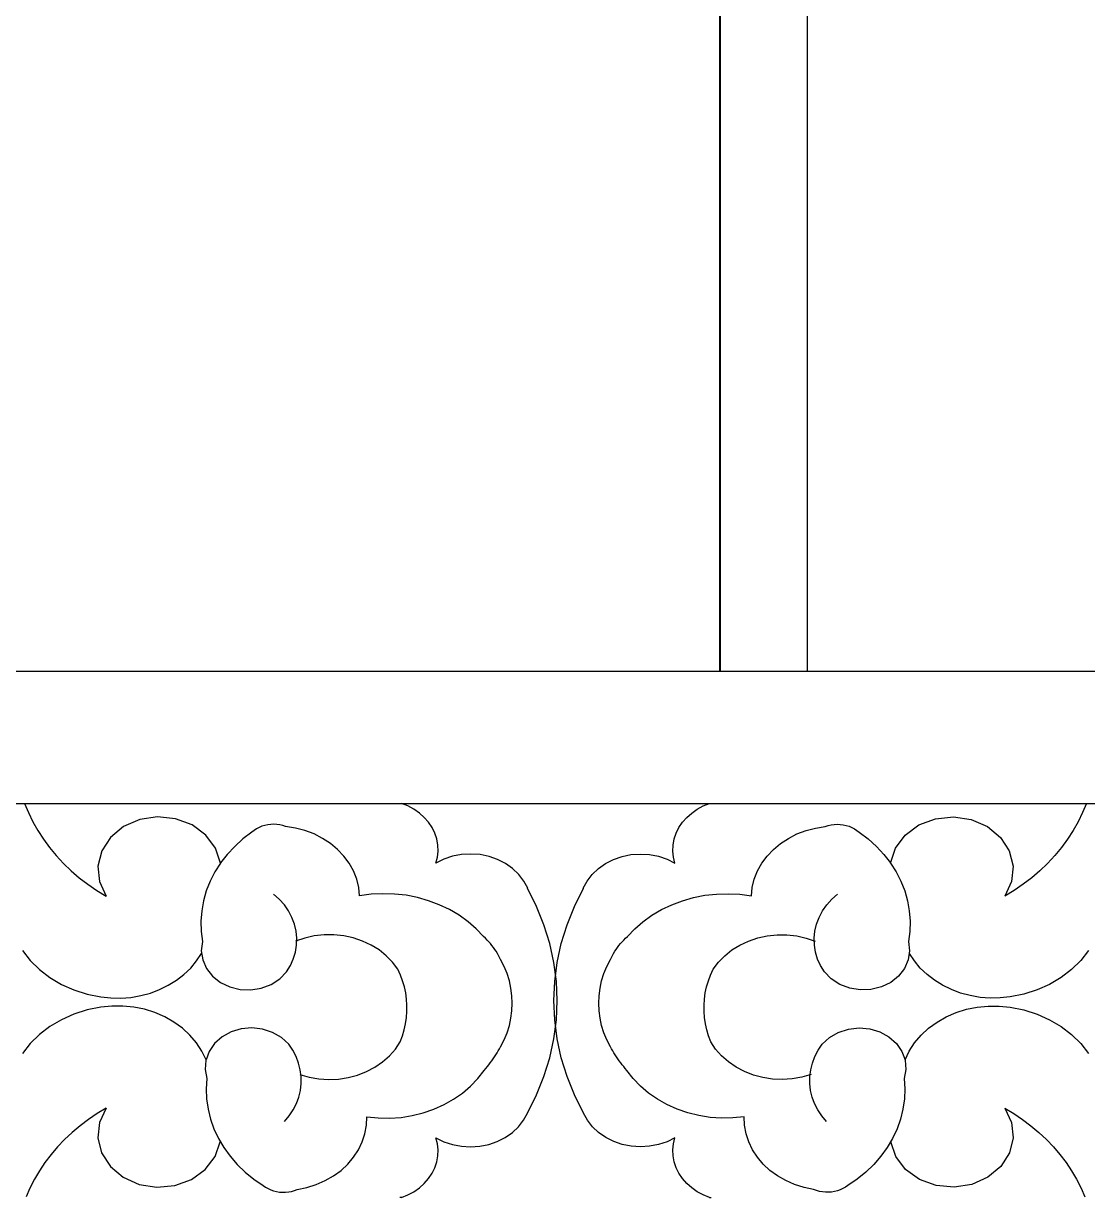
# Model space of a CAD drawing. Extents: x 1188826 to 1909461, y 608442 to 1651179.
# Drawn here: x 1662554.4 to 1662796.8, y 1032543.6 to 1032811.1 of the extents above; entities that cross this region are included whole.
import ezdxf

# ---------------------------------------------------------------- set-up
doc = ezdxf.new("R2010")
doc.units = 0
doc.header["$LTSCALE"] = 1000
doc.header["$MEASUREMENT"] = 0
doc.layers.add('窗', color=4, linetype='Continuous')
doc.layers.add('立面线', color=40, linetype='Continuous')

# ---------------------------------------------------------------- blocks, each defined once
blk = doc.blocks.new('EHYTERHT5EHTER')
at = {"layer": '窗', "ltscale": 3}
blk.add_lwpolyline([(78293.39, -228180.6), (79228.66, -228180.6), (79228.66, -229130.6), (78293.39, -229130.6)], close=True, dxfattribs=at)

msp = doc.modelspace()

# ---------------------------------------------------------------- linework, layer by layer
at = {"layer": '立面线'}
for p, q in [((1662713.07, 1032663.42), (1662713.07, 1033613.42)), ((1662733.07, 1032663.42), (1662733.07, 1033613.42)), ((1669039.81, 1032663.42), (1660727.54, 1032663.42)), ((1660758.89, 1032633.42), (1669008.6, 1032633.42)), ((1662554.68, 1032633.42), (1662555.55, 1032631.3)), ((1662641.99, 1032632.83), (1662640.54, 1032633.42)), ((1662643.36, 1032632.09), (1662641.99, 1032632.83)), ((1662707.91, 1032632.09), (1662709.28, 1032632.83)), ((1662709.28, 1032632.83), (1662710.74, 1032633.42)), ((1662796.59, 1032633.42), (1662795.73, 1032631.3)), ((1662555.55, 1032631.3), (1662556.55, 1032629.23)), ((1662584.99, 1032630.35), (1662580.92, 1032629.73)), ((1662589.09, 1032629.93), (1662584.99, 1032630.35)), ((1662644.62, 1032631.22), (1662643.36, 1032632.09)), ((1662645.74, 1032630.22), (1662644.62, 1032631.22)), ((1662646.71, 1032629.11), (1662645.74, 1032630.22)), ((1662704.57, 1032629.11), (1662705.54, 1032630.22)), ((1662705.54, 1032630.22), (1662706.66, 1032631.22)), ((1662706.66, 1032631.22), (1662707.91, 1032632.09)), ((1662762.18, 1032629.93), (1662766.29, 1032630.35)), ((1662766.29, 1032630.35), (1662770.35, 1032629.73)), ((1662795.73, 1032631.3), (1662794.72, 1032629.23)), ((1662556.55, 1032629.23), (1662557.69, 1032627.2)), ((1662577.24, 1032628.12), (1662574.27, 1032625.67)), ((1662580.92, 1032629.73), (1662577.24, 1032628.12)), ((1662592.87, 1032628.5), (1662589.09, 1032629.93)), ((1662596, 1032626.19), (1662592.87, 1032628.5)), ((1662607.52, 1032627.62), (1662606.97, 1032627.26)), ((1662608.11, 1032627.93), (1662607.52, 1032627.62)), ((1662608.74, 1032628.19), (1662608.11, 1032627.93)), ((1662609.4, 1032628.39), (1662608.74, 1032628.19)), ((1662610.07, 1032628.54), (1662609.4, 1032628.39)), ((1662610.76, 1032628.62), (1662610.07, 1032628.54)), ((1662611.46, 1032628.64), (1662610.76, 1032628.62)), ((1662612.15, 1032628.61), (1662611.46, 1032628.64)), ((1662612.84, 1032628.51), (1662612.15, 1032628.61)), ((1662613.51, 1032628.36), (1662612.84, 1032628.51)), ((1662614.16, 1032628.14), (1662613.51, 1032628.36)), ((1662616.39, 1032627.79), (1662614.16, 1032628.14)), ((1662618.55, 1032627.22), (1662616.39, 1032627.79)), ((1662647.52, 1032627.91), (1662646.71, 1032629.11)), ((1662648.14, 1032626.63), (1662647.52, 1032627.91)), ((1662703.13, 1032626.63), (1662703.76, 1032627.91)), ((1662703.76, 1032627.91), (1662704.57, 1032629.11)), ((1662732.72, 1032627.22), (1662734.88, 1032627.79)), ((1662734.88, 1032627.79), (1662737.11, 1032628.14)), ((1662737.11, 1032628.14), (1662737.76, 1032628.36)), ((1662737.76, 1032628.36), (1662738.44, 1032628.51)), ((1662738.44, 1032628.51), (1662739.12, 1032628.61)), ((1662739.12, 1032628.61), (1662739.82, 1032628.64)), ((1662739.82, 1032628.64), (1662740.51, 1032628.62)), ((1662740.51, 1032628.62), (1662741.2, 1032628.54)), ((1662741.2, 1032628.54), (1662741.88, 1032628.39)), ((1662741.88, 1032628.39), (1662742.53, 1032628.19)), ((1662742.53, 1032628.19), (1662743.16, 1032627.93)), ((1662743.16, 1032627.93), (1662743.75, 1032627.62)), ((1662743.75, 1032627.62), (1662744.31, 1032627.26)), ((1662755.28, 1032626.19), (1662758.4, 1032628.5)), ((1662758.4, 1032628.5), (1662762.18, 1032629.93)), ((1662770.35, 1032629.73), (1662774.03, 1032628.12)), ((1662774.03, 1032628.12), (1662777.01, 1032625.67)), ((1662794.72, 1032629.23), (1662793.58, 1032627.2)), ((1662557.69, 1032627.2), (1662558.96, 1032625.24)), ((1662558.96, 1032625.24), (1662560.36, 1032623.34)), ((1662574.27, 1032625.67), (1662572.26, 1032622.57)), ((1662598.2, 1032623.19), (1662596, 1032626.19)), ((1662604.42, 1032625.31), (1662602.55, 1032623.62)), ((1662606.46, 1032626.86), (1662604.42, 1032625.31)), ((1662606.97, 1032627.26), (1662606.46, 1032626.86)), ((1662620.63, 1032626.44), (1662618.55, 1032627.22)), ((1662622.58, 1032625.45), (1662620.63, 1032626.44)), ((1662624.38, 1032624.27), (1662622.58, 1032625.45)), ((1662648.59, 1032625.3), (1662648.14, 1032626.63)), ((1662648.84, 1032623.93), (1662648.59, 1032625.3)), ((1662702.43, 1032623.93), (1662702.69, 1032625.3)), ((1662702.69, 1032625.3), (1662703.13, 1032626.63)), ((1662726.9, 1032624.27), (1662728.7, 1032625.45)), ((1662728.7, 1032625.45), (1662730.65, 1032626.44)), ((1662730.65, 1032626.44), (1662732.72, 1032627.22)), ((1662744.31, 1032627.26), (1662744.82, 1032626.86)), ((1662744.82, 1032626.86), (1662746.85, 1032625.31)), ((1662746.85, 1032625.31), (1662748.73, 1032623.62)), ((1662753.07, 1032623.19), (1662755.28, 1032626.19)), ((1662777.01, 1032625.67), (1662779.01, 1032622.57)), ((1662792.31, 1032625.24), (1662790.91, 1032623.34)), ((1662793.58, 1032627.2), (1662792.31, 1032625.24)), ((1662560.36, 1032623.34), (1662561.88, 1032621.51)), ((1662572.26, 1032622.57), (1662571.4, 1032619.11)), ((1662599.29, 1032619.78), (1662598.2, 1032623.19)), ((1662602.55, 1032623.62), (1662600.85, 1032621.8)), ((1662626, 1032622.92), (1662624.38, 1032624.27)), ((1662627.43, 1032621.41), (1662626, 1032622.92)), ((1662648.75, 1032621.16), (1662648.89, 1032622.54)), ((1662648.89, 1032622.54), (1662648.84, 1032623.93)), ((1662702.38, 1032622.54), (1662702.43, 1032623.93)), ((1662702.52, 1032621.16), (1662702.38, 1032622.54)), ((1662723.85, 1032621.41), (1662725.27, 1032622.92)), ((1662725.27, 1032622.92), (1662726.9, 1032624.27)), ((1662748.73, 1032623.62), (1662750.42, 1032621.8)), ((1662751.98, 1032619.78), (1662753.07, 1032623.19)), ((1662779.01, 1032622.57), (1662779.88, 1032619.11)), ((1662790.91, 1032623.34), (1662789.39, 1032621.51)), ((1662561.88, 1032621.51), (1662563.52, 1032619.75)), ((1662563.52, 1032619.75), (1662565.27, 1032618.08)), ((1662599.29, 1032619.78), (1662598.04, 1032617.82)), ((1662599.35, 1032619.86), (1662599.29, 1032619.78)), ((1662600.85, 1032621.8), (1662599.35, 1032619.86)), ((1662628.64, 1032619.77), (1662627.43, 1032621.41)), ((1662629.61, 1032618.02), (1662628.64, 1032619.77)), ((1662648.41, 1032619.8), (1662648.75, 1032621.16)), ((1662650.23, 1032620.71), (1662648.41, 1032619.8)), ((1662652.19, 1032621.36), (1662650.23, 1032620.71)), ((1662654.25, 1032621.76), (1662652.19, 1032621.36)), ((1662656.35, 1032621.88), (1662654.25, 1032621.76)), ((1662658.44, 1032621.73), (1662656.35, 1032621.88)), ((1662660.49, 1032621.32), (1662658.44, 1032621.73)), ((1662662.44, 1032620.64), (1662660.49, 1032621.32)), ((1662664.25, 1032619.72), (1662662.44, 1032620.64)), ((1662665.87, 1032618.58), (1662664.25, 1032619.72)), ((1662685.4, 1032618.58), (1662687.03, 1032619.72)), ((1662687.03, 1032619.72), (1662688.84, 1032620.64)), ((1662688.84, 1032620.64), (1662690.79, 1032621.32)), ((1662690.79, 1032621.32), (1662692.83, 1032621.73)), ((1662692.83, 1032621.73), (1662694.93, 1032621.88)), ((1662694.93, 1032621.88), (1662697.03, 1032621.76)), ((1662697.03, 1032621.76), (1662699.08, 1032621.36)), ((1662699.08, 1032621.36), (1662701.04, 1032620.71)), ((1662701.04, 1032620.71), (1662702.86, 1032619.8)), ((1662702.86, 1032619.8), (1662702.52, 1032621.16)), ((1662721.66, 1032618.02), (1662722.64, 1032619.77)), ((1662722.64, 1032619.77), (1662723.85, 1032621.41)), ((1662750.42, 1032621.8), (1662751.93, 1032619.86)), ((1662751.93, 1032619.86), (1662751.98, 1032619.78)), ((1662751.98, 1032619.78), (1662753.23, 1032617.82)), ((1662787.75, 1032619.75), (1662786, 1032618.08)), ((1662789.39, 1032621.51), (1662787.75, 1032619.75)), ((1662565.27, 1032618.08), (1662567.13, 1032616.49)), ((1662571.4, 1032619.11), (1662571.75, 1032615.59)), ((1662598.04, 1032617.82), (1662596.95, 1032615.68)), ((1662630.34, 1032616.18), (1662629.61, 1032618.02)), ((1662667.28, 1032617.23), (1662665.87, 1032618.58)), ((1662668.43, 1032615.73), (1662667.28, 1032617.23)), ((1662682.85, 1032615.73), (1662684, 1032617.23)), ((1662684, 1032617.23), (1662685.4, 1032618.58)), ((1662720.93, 1032616.18), (1662721.66, 1032618.02)), ((1662753.23, 1032617.82), (1662754.32, 1032615.68)), ((1662779.88, 1032619.11), (1662779.52, 1032615.59)), ((1662786, 1032618.08), (1662784.14, 1032616.49)), ((1662567.13, 1032616.49), (1662569.09, 1032615)), ((1662569.09, 1032615), (1662571.15, 1032613.6)), ((1662571.75, 1032615.59), (1662573.29, 1032612.3)), ((1662596.95, 1032615.68), (1662596.09, 1032613.47)), ((1662630.81, 1032614.28), (1662630.34, 1032616.18)), ((1662631.02, 1032612.35), (1662630.81, 1032614.28)), ((1662669.3, 1032614.09), (1662668.43, 1032615.73)), ((1662671.31, 1032609.95), (1662669.26, 1032614.09)), ((1662679.96, 1032609.95), (1662682.01, 1032614.09)), ((1662681.97, 1032614.09), (1662682.85, 1032615.73)), ((1662720.26, 1032612.35), (1662720.46, 1032614.28)), ((1662720.46, 1032614.28), (1662720.93, 1032616.18)), ((1662754.32, 1032615.68), (1662755.19, 1032613.47)), ((1662779.52, 1032615.59), (1662777.99, 1032612.3)), ((1662782.18, 1032615), (1662780.13, 1032613.6)), ((1662784.14, 1032616.49), (1662782.18, 1032615)), ((1662571.15, 1032613.6), (1662573.29, 1032612.3)), ((1662596.09, 1032613.47), (1662595.44, 1032611.21)), ((1662612.71, 1032611.56), (1662611.41, 1032612.72)), ((1662613.86, 1032610.28), (1662612.71, 1032611.56)), ((1662633.65, 1032612.7), (1662631.02, 1032612.35)), ((1662636.3, 1032612.84), (1662633.65, 1032612.7)), ((1662638.96, 1032612.76), (1662636.3, 1032612.84)), ((1662641.6, 1032612.47), (1662638.96, 1032612.76)), ((1662644.2, 1032611.96), (1662641.6, 1032612.47)), ((1662646.73, 1032611.25), (1662644.2, 1032611.96)), ((1662704.55, 1032611.25), (1662707.07, 1032611.96)), ((1662707.07, 1032611.96), (1662709.67, 1032612.47)), ((1662709.67, 1032612.47), (1662712.31, 1032612.76)), ((1662712.31, 1032612.76), (1662714.97, 1032612.84)), ((1662714.97, 1032612.84), (1662717.63, 1032612.7)), ((1662717.63, 1032612.7), (1662720.26, 1032612.35)), ((1662737.42, 1032610.28), (1662738.56, 1032611.56)), ((1662738.56, 1032611.56), (1662739.86, 1032612.72)), ((1662755.19, 1032613.47), (1662755.83, 1032611.21)), ((1662780.13, 1032613.6), (1662777.99, 1032612.3)), ((1662595.03, 1032608.91), (1662594.86, 1032606.58)), ((1662595.44, 1032611.21), (1662595.03, 1032608.91)), ((1662614.82, 1032608.9), (1662613.86, 1032610.28)), ((1662615.6, 1032607.43), (1662614.82, 1032608.9)), ((1662649.17, 1032610.33), (1662646.73, 1032611.25)), ((1662651.49, 1032609.22), (1662649.17, 1032610.33)), ((1662653.68, 1032607.92), (1662651.49, 1032609.22)), ((1662673, 1032605.75), (1662671.31, 1032609.95)), ((1662678.28, 1032605.75), (1662679.96, 1032609.95)), ((1662697.59, 1032607.92), (1662699.78, 1032609.22)), ((1662699.78, 1032609.22), (1662702.11, 1032610.33)), ((1662702.11, 1032610.33), (1662704.55, 1032611.25)), ((1662735.68, 1032607.43), (1662736.45, 1032608.9)), ((1662736.45, 1032608.9), (1662737.42, 1032610.28)), ((1662755.83, 1032611.21), (1662756.24, 1032608.91)), ((1662756.24, 1032608.91), (1662756.42, 1032606.58)), ((1662594.86, 1032606.58), (1662594.92, 1032604.25)), ((1662616.17, 1032605.9), (1662615.6, 1032607.43)), ((1662655.72, 1032606.46), (1662653.68, 1032607.92)), ((1662657.59, 1032604.83), (1662655.72, 1032606.46)), ((1662693.69, 1032604.83), (1662695.55, 1032606.46)), ((1662695.55, 1032606.46), (1662697.59, 1032607.92)), ((1662735.1, 1032605.9), (1662735.68, 1032607.43)), ((1662756.42, 1032606.58), (1662756.36, 1032604.25)), ((1662594.92, 1032604.25), (1662595.21, 1032601.94)), ((1662616.55, 1032604.32), (1662616.17, 1032605.9)), ((1662616.71, 1032602.72), (1662616.55, 1032604.32)), ((1662622.91, 1032603.46), (1662620.69, 1032603.21)), ((1662625.16, 1032603.46), (1662622.91, 1032603.46)), ((1662627.38, 1032603.23), (1662625.16, 1032603.46)), ((1662629.56, 1032602.76), (1662627.38, 1032603.23)), ((1662659.26, 1032603.06), (1662657.59, 1032604.83)), ((1662674.31, 1032601.48), (1662673, 1032605.75)), ((1662676.96, 1032601.48), (1662678.28, 1032605.75)), ((1662692.01, 1032603.06), (1662693.69, 1032604.83)), ((1662721.72, 1032602.76), (1662723.89, 1032603.23)), ((1662723.89, 1032603.23), (1662726.12, 1032603.46)), ((1662726.12, 1032603.46), (1662728.36, 1032603.46)), ((1662728.36, 1032603.46), (1662730.58, 1032603.21)), ((1662734.57, 1032602.72), (1662734.73, 1032604.32)), ((1662734.73, 1032604.32), (1662735.1, 1032605.9)), ((1662756.36, 1032604.25), (1662756.06, 1032601.94)), ((1662595.21, 1032601.94), (1662594.95, 1032599.85)), ((1662616.39, 1032599.51), (1662616.65, 1032601.11)), ((1662618.52, 1032602.72), (1662616.44, 1032602.01)), ((1662616.65, 1032601.11), (1662616.71, 1032602.72)), ((1662620.69, 1032603.21), (1662618.52, 1032602.72)), ((1662631.65, 1032602.06), (1662629.56, 1032602.76)), ((1662633.62, 1032601.14), (1662631.65, 1032602.06)), ((1662635.44, 1032600.02), (1662633.62, 1032601.14)), ((1662659.68, 1032602.68), (1662659.26, 1032603.06)), ((1662660.07, 1032602.28), (1662659.68, 1032602.68)), ((1662660.46, 1032601.88), (1662660.07, 1032602.28)), ((1662660.82, 1032601.46), (1662660.46, 1032601.88)), ((1662661.17, 1032601.04), (1662660.82, 1032601.46)), ((1662661.51, 1032600.6), (1662661.17, 1032601.04)), ((1662661.82, 1032600.16), (1662661.51, 1032600.6)), ((1662675.26, 1032597.17), (1662674.31, 1032601.48)), ((1662676.02, 1032597.17), (1662676.96, 1032601.48)), ((1662689.45, 1032600.16), (1662689.77, 1032600.6)), ((1662689.77, 1032600.6), (1662690.1, 1032601.04)), ((1662690.1, 1032601.04), (1662690.45, 1032601.46)), ((1662690.45, 1032601.46), (1662690.82, 1032601.88)), ((1662690.82, 1032601.88), (1662691.2, 1032602.28)), ((1662691.2, 1032602.28), (1662691.6, 1032602.68)), ((1662691.6, 1032602.68), (1662692.01, 1032603.06)), ((1662715.84, 1032600.02), (1662717.66, 1032601.14)), ((1662717.66, 1032601.14), (1662719.63, 1032602.06)), ((1662719.63, 1032602.06), (1662721.72, 1032602.76)), ((1662730.58, 1032603.21), (1662732.75, 1032602.72)), ((1662732.75, 1032602.72), (1662734.83, 1032602.01)), ((1662734.62, 1032601.11), (1662734.57, 1032602.72)), ((1662734.89, 1032599.51), (1662734.62, 1032601.11)), ((1662756.06, 1032601.94), (1662756.32, 1032599.85)), ((1662554.19, 1032599.92), (1662555.96, 1032597.64)), ((1662593.86, 1032597.51), (1662594.99, 1032599.22)), ((1662594.95, 1032599.85), (1662595.26, 1032597.77)), ((1662615.24, 1032596.45), (1662615.91, 1032597.96)), ((1662615.91, 1032597.96), (1662616.39, 1032599.51)), ((1662637.08, 1032598.72), (1662635.44, 1032600.02)), ((1662638.52, 1032597.24), (1662637.08, 1032598.72)), ((1662662.12, 1032599.71), (1662661.82, 1032600.16)), ((1662662.4, 1032599.25), (1662662.12, 1032599.71)), ((1662662.67, 1032598.78), (1662662.4, 1032599.25)), ((1662662.91, 1032598.3), (1662662.67, 1032598.78)), ((1662663.14, 1032597.82), (1662662.91, 1032598.3)), ((1662688.13, 1032597.82), (1662688.36, 1032598.3)), ((1662688.36, 1032598.3), (1662688.61, 1032598.78)), ((1662688.61, 1032598.78), (1662688.87, 1032599.25)), ((1662688.87, 1032599.25), (1662689.15, 1032599.71)), ((1662689.15, 1032599.71), (1662689.45, 1032600.16)), ((1662712.76, 1032597.24), (1662714.2, 1032598.72)), ((1662714.2, 1032598.72), (1662715.84, 1032600.02)), ((1662735.36, 1032597.96), (1662734.89, 1032599.51)), ((1662736.04, 1032596.45), (1662735.36, 1032597.96)), ((1662756.32, 1032599.85), (1662756.01, 1032597.77)), ((1662757.41, 1032597.51), (1662756.29, 1032599.22)), ((1662797.09, 1032599.92), (1662795.32, 1032597.64)), ((1662555.96, 1032597.64), (1662558.05, 1032595.57)), ((1662558.05, 1032595.57), (1662560.43, 1032593.74)), ((1662591, 1032594.44), (1662592.53, 1032595.91)), ((1662592.53, 1032595.91), (1662593.86, 1032597.51)), ((1662595.26, 1032597.77), (1662596.12, 1032595.81)), ((1662596.12, 1032595.81), (1662597.48, 1032594.07)), ((1662614.37, 1032595.03), (1662615.24, 1032596.45)), ((1662639.73, 1032595.63), (1662638.52, 1032597.24)), ((1662640.32, 1032594.31), (1662639.73, 1032595.63)), ((1662663.94, 1032596.25), (1662663.14, 1032597.82)), ((1662664.6, 1032594.63), (1662663.94, 1032596.25)), ((1662675.83, 1032592.83), (1662675.26, 1032597.17)), ((1662675.45, 1032592.83), (1662676.02, 1032597.17)), ((1662686.67, 1032594.63), (1662687.33, 1032596.25)), ((1662687.33, 1032596.25), (1662688.13, 1032597.82)), ((1662710.96, 1032594.31), (1662711.55, 1032595.63)), ((1662711.55, 1032595.63), (1662712.76, 1032597.24)), ((1662736.91, 1032595.03), (1662736.04, 1032596.45)), ((1662755.16, 1032595.81), (1662753.79, 1032594.07)), ((1662756.01, 1032597.77), (1662755.16, 1032595.81)), ((1662758.75, 1032595.91), (1662757.41, 1032597.51)), ((1662760.28, 1032594.44), (1662758.75, 1032595.91)), ((1662793.22, 1032595.57), (1662790.84, 1032593.74)), ((1662795.32, 1032597.64), (1662793.22, 1032595.57)), ((1662560.43, 1032593.74), (1662563.07, 1032592.18)), ((1662587.43, 1032591.97), (1662589.29, 1032593.12)), ((1662589.29, 1032593.12), (1662591, 1032594.44)), ((1662597.48, 1032594.07), (1662599.28, 1032592.64)), ((1662599.28, 1032592.64), (1662601.41, 1032591.61)), ((1662610.85, 1032592.15), (1662612.81, 1032593.41)), ((1662612.81, 1032593.41), (1662614.37, 1032595.03)), ((1662640.81, 1032592.97), (1662640.32, 1032594.31)), ((1662641.21, 1032591.61), (1662640.81, 1032592.97)), ((1662665.12, 1032592.98), (1662664.6, 1032594.63)), ((1662665.49, 1032591.3), (1662665.12, 1032592.98)), ((1662675.26, 1032588.48), (1662675.45, 1032592.83)), ((1662676.02, 1032588.48), (1662675.83, 1032592.83)), ((1662685.78, 1032591.3), (1662686.15, 1032592.98)), ((1662686.15, 1032592.98), (1662686.67, 1032594.63)), ((1662710.07, 1032591.61), (1662710.46, 1032592.97)), ((1662710.46, 1032592.97), (1662710.96, 1032594.31)), ((1662738.47, 1032593.41), (1662736.91, 1032595.03)), ((1662740.42, 1032592.15), (1662738.47, 1032593.41)), ((1662752, 1032592.64), (1662749.87, 1032591.61)), ((1662753.79, 1032594.07), (1662752, 1032592.64)), ((1662761.98, 1032593.12), (1662760.28, 1032594.44)), ((1662763.84, 1032591.97), (1662761.98, 1032593.12)), ((1662790.84, 1032593.74), (1662788.21, 1032592.18)), ((1662563.07, 1032592.18), (1662565.91, 1032590.91)), ((1662565.91, 1032590.91), (1662568.91, 1032589.96)), ((1662568.91, 1032589.96), (1662572.03, 1032589.35)), ((1662581.14, 1032589.61), (1662583.34, 1032590.2)), ((1662583.34, 1032590.2), (1662585.44, 1032590.99)), ((1662585.44, 1032590.99), (1662587.43, 1032591.97)), ((1662601.41, 1032591.61), (1662603.76, 1032591.02)), ((1662603.76, 1032591.02), (1662606.21, 1032590.92)), ((1662606.21, 1032590.92), (1662608.61, 1032591.3)), ((1662608.61, 1032591.3), (1662610.85, 1032592.15)), ((1662641.51, 1032590.22), (1662641.21, 1032591.61)), ((1662641.7, 1032588.83), (1662641.51, 1032590.22)), ((1662665.72, 1032589.6), (1662665.49, 1032591.3)), ((1662685.56, 1032589.6), (1662685.78, 1032591.3)), ((1662709.57, 1032588.83), (1662709.77, 1032590.22)), ((1662709.77, 1032590.22), (1662710.07, 1032591.61)), ((1662742.66, 1032591.3), (1662740.42, 1032592.15)), ((1662745.07, 1032590.92), (1662742.66, 1032591.3)), ((1662747.51, 1032591.02), (1662745.07, 1032590.92)), ((1662749.87, 1032591.61), (1662747.51, 1032591.02)), ((1662765.83, 1032590.99), (1662763.84, 1032591.97)), ((1662767.94, 1032590.2), (1662765.83, 1032590.99)), ((1662770.13, 1032589.61), (1662767.94, 1032590.2)), ((1662782.36, 1032589.96), (1662779.25, 1032589.35)), ((1662785.37, 1032590.91), (1662782.36, 1032589.96)), ((1662788.21, 1032592.18), (1662785.37, 1032590.91)), ((1662572.03, 1032589.35), (1662574.31, 1032589.1)), ((1662574.53, 1032587.23), (1662572.03, 1032586.97)), ((1662574.31, 1032589.1), (1662576.6, 1032589.06)), ((1662577.05, 1032587.24), (1662574.53, 1032587.23)), ((1662576.6, 1032589.06), (1662578.89, 1032589.23)), ((1662579.55, 1032587), (1662577.05, 1032587.24)), ((1662578.89, 1032589.23), (1662581.14, 1032589.61)), ((1662641.8, 1032587.42), (1662641.7, 1032588.83)), ((1662641.79, 1032586.02), (1662641.8, 1032587.42)), ((1662665.79, 1032587.89), (1662665.72, 1032589.6)), ((1662665.72, 1032586.18), (1662665.79, 1032587.89)), ((1662675.45, 1032584.12), (1662675.26, 1032588.48)), ((1662675.83, 1032584.12), (1662676.02, 1032588.48)), ((1662685.48, 1032587.89), (1662685.56, 1032589.6)), ((1662685.56, 1032586.18), (1662685.48, 1032587.89)), ((1662709.48, 1032587.42), (1662709.57, 1032588.83)), ((1662709.48, 1032586.02), (1662709.48, 1032587.42)), ((1662772.38, 1032589.23), (1662770.13, 1032589.61)), ((1662771.72, 1032587), (1662774.23, 1032587.24)), ((1662774.67, 1032589.06), (1662772.38, 1032589.23)), ((1662774.23, 1032587.24), (1662776.75, 1032587.23)), ((1662776.97, 1032589.1), (1662774.67, 1032589.06)), ((1662776.75, 1032587.23), (1662779.25, 1032586.97)), ((1662779.25, 1032589.35), (1662776.97, 1032589.1)), ((1662565.91, 1032585.4), (1662563.07, 1032584.14)), ((1662568.91, 1032586.35), (1662565.91, 1032585.4)), ((1662572.03, 1032586.97), (1662568.91, 1032586.35)), ((1662582, 1032586.5), (1662579.55, 1032587)), ((1662584.37, 1032585.76), (1662582, 1032586.5)), ((1662586.62, 1032584.78), (1662584.37, 1032585.76)), ((1662588.71, 1032583.58), (1662586.62, 1032584.78)), ((1662641.48, 1032583.22), (1662641.69, 1032584.61)), ((1662641.69, 1032584.61), (1662641.79, 1032586.02)), ((1662665.49, 1032584.48), (1662665.72, 1032586.18)), ((1662685.78, 1032584.48), (1662685.56, 1032586.18)), ((1662709.59, 1032584.61), (1662709.48, 1032586.02)), ((1662709.8, 1032583.22), (1662709.59, 1032584.61)), ((1662762.56, 1032583.58), (1662764.66, 1032584.78)), ((1662764.66, 1032584.78), (1662766.9, 1032585.76)), ((1662766.9, 1032585.76), (1662769.27, 1032586.5)), ((1662769.27, 1032586.5), (1662771.72, 1032587)), ((1662779.25, 1032586.97), (1662782.36, 1032586.35)), ((1662782.36, 1032586.35), (1662785.37, 1032585.4)), ((1662785.37, 1032585.4), (1662788.21, 1032584.14)), ((1662560.43, 1032582.58), (1662558.05, 1032580.75)), ((1662563.07, 1032584.14), (1662560.43, 1032582.58)), ((1662590.63, 1032582.18), (1662588.71, 1032583.58)), ((1662592.34, 1032580.6), (1662590.63, 1032582.18)), ((1662604.05, 1032582.03), (1662601.74, 1032581.34)), ((1662606.48, 1032582.25), (1662604.05, 1032582.03)), ((1662608.91, 1032581.98), (1662606.48, 1032582.25)), ((1662611.2, 1032581.25), (1662608.91, 1032581.98)), ((1662640.76, 1032580.47), (1662641.17, 1032581.83)), ((1662641.17, 1032581.83), (1662641.48, 1032583.22)), ((1662664.6, 1032581.14), (1662665.12, 1032582.8)), ((1662665.12, 1032582.8), (1662665.49, 1032584.48)), ((1662675.26, 1032579.78), (1662675.83, 1032584.12)), ((1662676.02, 1032579.78), (1662675.45, 1032584.12)), ((1662686.15, 1032582.8), (1662685.78, 1032584.48)), ((1662686.67, 1032581.14), (1662686.15, 1032582.8)), ((1662710.1, 1032581.83), (1662709.8, 1032583.22)), ((1662710.51, 1032580.47), (1662710.1, 1032581.83)), ((1662740.07, 1032581.25), (1662742.36, 1032581.98)), ((1662742.36, 1032581.98), (1662744.79, 1032582.25)), ((1662744.79, 1032582.25), (1662747.22, 1032582.03)), ((1662747.22, 1032582.03), (1662749.53, 1032581.34)), ((1662758.93, 1032580.6), (1662760.64, 1032582.18)), ((1662760.64, 1032582.18), (1662762.56, 1032583.58)), ((1662788.21, 1032584.14), (1662790.84, 1032582.58)), ((1662790.84, 1032582.58), (1662793.22, 1032580.75)), ((1662558.05, 1032580.75), (1662555.96, 1032578.68)), ((1662593.82, 1032578.86), (1662592.34, 1032580.6)), ((1662599.68, 1032580.21), (1662597.98, 1032578.7)), ((1662601.74, 1032581.34), (1662599.68, 1032580.21)), ((1662613.24, 1032580.07), (1662611.2, 1032581.25)), ((1662614.9, 1032578.53), (1662613.24, 1032580.07)), ((1662640.26, 1032579.13), (1662640.76, 1032580.47)), ((1662663.14, 1032577.96), (1662663.94, 1032579.53)), ((1662663.94, 1032579.53), (1662664.6, 1032581.14)), ((1662674.31, 1032575.48), (1662675.26, 1032579.78)), ((1662676.96, 1032575.48), (1662676.02, 1032579.78)), ((1662687.33, 1032579.53), (1662686.67, 1032581.14)), ((1662688.13, 1032577.96), (1662687.33, 1032579.53)), ((1662711.02, 1032579.13), (1662710.51, 1032580.47)), ((1662736.38, 1032578.53), (1662738.04, 1032580.07)), ((1662738.04, 1032580.07), (1662740.07, 1032581.25)), ((1662749.53, 1032581.34), (1662751.6, 1032580.21)), ((1662751.6, 1032580.21), (1662753.3, 1032578.7)), ((1662757.45, 1032578.86), (1662758.93, 1032580.6)), ((1662793.22, 1032580.75), (1662795.32, 1032578.68)), ((1662555.96, 1032578.68), (1662554.19, 1032576.4)), ((1662595.05, 1032576.97), (1662593.82, 1032578.86)), ((1662596.02, 1032574.98), (1662595.05, 1032576.97)), ((1662596.73, 1032576.89), (1662596.02, 1032574.98)), ((1662597.98, 1032578.7), (1662596.73, 1032576.89)), ((1662615.81, 1032577.17), (1662614.9, 1032578.53)), ((1662616.55, 1032575.74), (1662615.81, 1032577.17)), ((1662637.81, 1032575.92), (1662639.15, 1032577.46)), ((1662639.15, 1032577.46), (1662640.26, 1032579.13)), ((1662662.03, 1032576.1), (1662662.32, 1032576.56)), ((1662662.32, 1032576.56), (1662662.61, 1032577.02)), ((1662662.61, 1032577.02), (1662662.88, 1032577.49)), ((1662662.88, 1032577.49), (1662663.14, 1032577.96)), ((1662688.4, 1032577.49), (1662688.13, 1032577.96)), ((1662688.67, 1032577.02), (1662688.4, 1032577.49)), ((1662688.95, 1032576.56), (1662688.67, 1032577.02)), ((1662689.24, 1032576.1), (1662688.95, 1032576.56)), ((1662712.12, 1032577.46), (1662711.02, 1032579.13)), ((1662713.46, 1032575.92), (1662712.12, 1032577.46)), ((1662734.73, 1032575.74), (1662735.47, 1032577.17)), ((1662735.47, 1032577.17), (1662736.38, 1032578.53)), ((1662753.3, 1032578.7), (1662754.55, 1032576.89)), ((1662754.55, 1032576.89), (1662755.26, 1032574.98)), ((1662755.26, 1032574.98), (1662756.22, 1032576.97)), ((1662756.22, 1032576.97), (1662757.45, 1032578.86)), ((1662795.32, 1032578.68), (1662797.09, 1032576.4)), ((1662596, 1032574.89), (1662595.82, 1032572.8)), ((1662596.02, 1032574.98), (1662596, 1032574.89)), ((1662617.11, 1032574.25), (1662616.55, 1032575.74)), ((1662617.49, 1032572.72), (1662617.11, 1032574.25)), ((1662634.51, 1032573.33), (1662636.26, 1032574.54)), ((1662636.26, 1032574.54), (1662637.81, 1032575.92)), ((1662660.11, 1032573.44), (1662660.45, 1032573.87)), ((1662660.45, 1032573.87), (1662660.79, 1032574.31)), ((1662660.79, 1032574.31), (1662661.11, 1032574.75)), ((1662661.11, 1032574.75), (1662661.43, 1032575.2)), ((1662661.43, 1032575.2), (1662661.74, 1032575.65)), ((1662661.74, 1032575.65), (1662662.03, 1032576.1)), ((1662673, 1032571.21), (1662674.31, 1032575.48)), ((1662678.28, 1032571.21), (1662676.96, 1032575.48)), ((1662689.54, 1032575.65), (1662689.24, 1032576.1)), ((1662689.85, 1032575.2), (1662689.54, 1032575.65)), ((1662690.16, 1032574.75), (1662689.85, 1032575.2)), ((1662690.49, 1032574.31), (1662690.16, 1032574.75)), ((1662690.82, 1032573.87), (1662690.49, 1032574.31)), ((1662691.17, 1032573.44), (1662690.82, 1032573.87)), ((1662715.02, 1032574.54), (1662713.46, 1032575.92)), ((1662716.76, 1032573.33), (1662715.02, 1032574.54)), ((1662733.78, 1032572.72), (1662734.16, 1032574.25)), ((1662734.16, 1032574.25), (1662734.73, 1032575.74)), ((1662755.26, 1032574.98), (1662755.28, 1032574.89)), ((1662755.28, 1032574.89), (1662755.45, 1032572.8)), ((1662595.82, 1032572.8), (1662596.22, 1032570.73)), ((1662617.42, 1032571.66), (1662619.54, 1032571.05)), ((1662617.69, 1032571.16), (1662617.49, 1032572.72)), ((1662617.7, 1032569.6), (1662617.69, 1032571.16)), ((1662628.42, 1032570.96), (1662630.56, 1032571.53)), ((1662630.56, 1032571.53), (1662632.6, 1032572.33)), ((1662632.6, 1032572.33), (1662634.51, 1032573.33)), ((1662657.95, 1032570.73), (1662659.4, 1032572.59)), ((1662659.4, 1032572.59), (1662659.76, 1032573.01)), ((1662659.76, 1032573.01), (1662660.11, 1032573.44)), ((1662671.31, 1032567), (1662673, 1032571.21)), ((1662679.96, 1032567), (1662678.28, 1032571.21)), ((1662691.52, 1032573.01), (1662691.17, 1032573.44)), ((1662691.88, 1032572.59), (1662691.52, 1032573.01)), ((1662693.32, 1032570.73), (1662691.88, 1032572.59)), ((1662718.67, 1032572.33), (1662716.76, 1032573.33)), ((1662720.71, 1032571.53), (1662718.67, 1032572.33)), ((1662722.85, 1032570.96), (1662720.71, 1032571.53)), ((1662733.86, 1032571.66), (1662731.73, 1032571.05)), ((1662733.57, 1032569.6), (1662733.58, 1032571.16)), ((1662733.58, 1032571.16), (1662733.78, 1032572.72)), ((1662755.45, 1032572.8), (1662755.05, 1032570.73)), ((1662596.22, 1032570.73), (1662596.07, 1032568.41)), ((1662617.52, 1032568.04), (1662617.7, 1032569.6)), ((1662619.54, 1032571.05), (1662621.74, 1032570.67)), ((1662621.74, 1032570.67), (1662623.97, 1032570.52)), ((1662623.97, 1032570.52), (1662626.21, 1032570.62)), ((1662626.21, 1032570.62), (1662628.42, 1032570.96)), ((1662654.45, 1032567.42), (1662656.3, 1032569)), ((1662656.3, 1032569), (1662657.95, 1032570.73)), ((1662694.97, 1032569), (1662693.32, 1032570.73)), ((1662696.82, 1032567.42), (1662694.97, 1032569)), ((1662725.06, 1032570.62), (1662722.85, 1032570.96)), ((1662727.3, 1032570.52), (1662725.06, 1032570.62)), ((1662729.54, 1032570.67), (1662727.3, 1032570.52)), ((1662731.73, 1032571.05), (1662729.54, 1032570.67)), ((1662733.75, 1032568.04), (1662733.57, 1032569.6)), ((1662755.05, 1032570.73), (1662755.2, 1032568.41)), ((1662596.07, 1032568.41), (1662596.16, 1032566.08)), ((1662596.16, 1032566.08), (1662596.49, 1032563.77)), ((1662616.61, 1032565.01), (1662617.16, 1032566.5)), ((1662617.16, 1032566.5), (1662617.52, 1032568.04)), ((1662650.25, 1032564.78), (1662652.43, 1032566.01)), ((1662652.43, 1032566.01), (1662654.45, 1032567.42)), ((1662669.26, 1032562.87), (1662671.31, 1032567)), ((1662682.01, 1032562.87), (1662679.96, 1032567)), ((1662698.85, 1032566.01), (1662696.82, 1032567.42)), ((1662701.03, 1032564.78), (1662698.85, 1032566.01)), ((1662734.12, 1032566.5), (1662733.75, 1032568.04)), ((1662734.67, 1032565.01), (1662734.12, 1032566.5)), ((1662755.11, 1032566.08), (1662754.79, 1032563.77)), ((1662755.2, 1032568.41), (1662755.11, 1032566.08)), ((1662573.29, 1032564.01), (1662571.22, 1032562.76)), ((1662573.29, 1032564.01), (1662571.75, 1032560.75)), ((1662596.49, 1032563.77), (1662597.04, 1032561.49)), ((1662614.99, 1032562.2), (1662615.88, 1032563.57)), ((1662615.88, 1032563.57), (1662616.61, 1032565.01)), ((1662645.51, 1032562.91), (1662647.94, 1032563.75)), ((1662647.94, 1032563.75), (1662650.25, 1032564.78)), ((1662703.34, 1032563.75), (1662701.03, 1032564.78)), ((1662705.76, 1032562.91), (1662703.34, 1032563.75)), ((1662735.39, 1032563.57), (1662734.67, 1032565.01)), ((1662736.29, 1032562.2), (1662735.39, 1032563.57)), ((1662754.79, 1032563.77), (1662754.23, 1032561.49)), ((1662777.99, 1032564.01), (1662779.52, 1032560.75)), ((1662777.99, 1032564.01), (1662780.06, 1032562.76)), ((1662569.23, 1032561.42), (1662567.33, 1032559.98)), ((1662571.22, 1032562.76), (1662569.23, 1032561.42)), ((1662571.75, 1032560.75), (1662571.4, 1032557.24)), ((1662597.04, 1032561.49), (1662597.83, 1032559.26)), ((1662613.93, 1032560.92), (1662614.99, 1032562.2)), ((1662632.55, 1032560.09), (1662632.64, 1032562.02)), ((1662632.64, 1032562.02), (1662635.23, 1032561.76)), ((1662635.23, 1032561.76), (1662637.84, 1032561.71)), ((1662637.84, 1032561.71), (1662640.44, 1032561.89)), ((1662640.44, 1032561.89), (1662643.01, 1032562.29)), ((1662643.01, 1032562.29), (1662645.51, 1032562.91)), ((1662667.21, 1032559.75), (1662668.37, 1032561.24)), ((1662668.37, 1032561.24), (1662669.26, 1032562.87)), ((1662682.9, 1032561.24), (1662682.01, 1032562.87)), ((1662684.06, 1032559.75), (1662682.9, 1032561.24)), ((1662708.27, 1032562.29), (1662705.76, 1032562.91)), ((1662710.84, 1032561.89), (1662708.27, 1032562.29)), ((1662713.44, 1032561.71), (1662710.84, 1032561.89)), ((1662716.05, 1032561.76), (1662713.44, 1032561.71)), ((1662718.64, 1032562.02), (1662716.05, 1032561.76)), ((1662718.72, 1032560.09), (1662718.64, 1032562.02)), ((1662737.34, 1032560.92), (1662736.29, 1032562.2)), ((1662754.23, 1032561.49), (1662753.44, 1032559.26)), ((1662779.52, 1032560.75), (1662779.88, 1032557.24)), ((1662780.06, 1032562.76), (1662782.05, 1032561.42)), ((1662782.05, 1032561.42), (1662783.95, 1032559.98)), ((1662565.52, 1032558.46), (1662563.81, 1032556.85)), ((1662567.33, 1032559.98), (1662565.52, 1032558.46)), ((1662597.83, 1032559.26), (1662598.84, 1032557.09)), ((1662631.6, 1032556.3), (1662632.21, 1032558.17)), ((1662632.21, 1032558.17), (1662632.55, 1032560.09)), ((1662664.18, 1032557.29), (1662665.81, 1032558.42)), ((1662665.81, 1032558.42), (1662667.21, 1032559.75)), ((1662685.47, 1032558.42), (1662684.06, 1032559.75)), ((1662687.09, 1032557.29), (1662685.47, 1032558.42)), ((1662719.07, 1032558.17), (1662718.72, 1032560.09)), ((1662719.67, 1032556.3), (1662719.07, 1032558.17)), ((1662753.44, 1032559.26), (1662752.43, 1032557.09)), ((1662783.95, 1032559.98), (1662785.76, 1032558.46)), ((1662785.76, 1032558.46), (1662787.46, 1032556.85)), ((1662562.21, 1032555.17), (1662560.71, 1032553.42)), ((1662563.81, 1032556.85), (1662562.21, 1032555.17)), ((1662571.4, 1032557.24), (1662572.24, 1032553.79)), ((1662598.11, 1032552.95), (1662599.26, 1032556.33)), ((1662598.84, 1032557.09), (1662600.07, 1032555.01)), ((1662630.74, 1032554.5), (1662631.6, 1032556.3)), ((1662648.75, 1032555.89), (1662648.41, 1032557.25)), ((1662648.41, 1032557.25), (1662650.23, 1032556.35)), ((1662648.89, 1032554.51), (1662648.75, 1032555.89)), ((1662650.23, 1032556.35), (1662652.18, 1032555.69)), ((1662652.18, 1032555.69), (1662654.22, 1032555.3)), ((1662654.22, 1032555.3), (1662656.31, 1032555.17)), ((1662656.31, 1032555.17), (1662658.39, 1032555.31)), ((1662658.39, 1032555.31), (1662660.43, 1032555.72)), ((1662660.43, 1032555.72), (1662662.38, 1032556.38)), ((1662662.38, 1032556.38), (1662664.18, 1032557.29)), ((1662688.9, 1032556.38), (1662687.09, 1032557.29)), ((1662690.84, 1032555.72), (1662688.9, 1032556.38)), ((1662692.88, 1032555.31), (1662690.84, 1032555.72)), ((1662694.97, 1032555.17), (1662692.88, 1032555.31)), ((1662697.06, 1032555.3), (1662694.97, 1032555.17)), ((1662699.1, 1032555.69), (1662697.06, 1032555.3)), ((1662701.05, 1032556.35), (1662699.1, 1032555.69)), ((1662702.86, 1032557.25), (1662701.05, 1032556.35)), ((1662702.38, 1032554.51), (1662702.52, 1032555.89)), ((1662702.52, 1032555.89), (1662702.86, 1032557.25)), ((1662720.54, 1032554.5), (1662719.67, 1032556.3)), ((1662752.43, 1032557.09), (1662751.21, 1032555.01)), ((1662753.16, 1032552.95), (1662752.01, 1032556.33)), ((1662779.88, 1032557.24), (1662779.03, 1032553.79)), ((1662787.46, 1032556.85), (1662789.07, 1032555.17)), ((1662789.07, 1032555.17), (1662790.56, 1032553.42)), ((1662560.71, 1032553.42), (1662559.33, 1032551.6)), ((1662572.24, 1032553.79), (1662574.22, 1032550.71)), ((1662595.86, 1032550), (1662598.11, 1032552.95)), ((1662600.07, 1032555.01), (1662601.5, 1032553.03)), ((1662601.5, 1032553.03), (1662603.12, 1032551.16)), ((1662628.31, 1032551.24), (1662629.64, 1032552.81)), ((1662629.64, 1032552.81), (1662630.74, 1032554.5)), ((1662648.59, 1032551.75), (1662648.84, 1032553.12)), ((1662648.84, 1032553.12), (1662648.89, 1032554.51)), ((1662702.43, 1032553.12), (1662702.38, 1032554.51)), ((1662702.69, 1032551.75), (1662702.43, 1032553.12)), ((1662721.64, 1032552.81), (1662720.54, 1032554.5)), ((1662722.97, 1032551.24), (1662721.64, 1032552.81)), ((1662749.78, 1032553.03), (1662748.15, 1032551.16)), ((1662751.21, 1032555.01), (1662749.78, 1032553.03)), ((1662755.41, 1032550), (1662753.16, 1032552.95)), ((1662779.03, 1032553.79), (1662777.06, 1032550.71)), ((1662790.56, 1032553.42), (1662791.94, 1032551.6)), ((1662559.33, 1032551.6), (1662558.07, 1032549.72)), ((1662574.22, 1032550.71), (1662577.16, 1032548.24)), ((1662592.71, 1032547.74), (1662595.86, 1032550)), ((1662603.12, 1032551.16), (1662604.93, 1032549.42)), ((1662625.05, 1032548.55), (1662626.77, 1032549.81)), ((1662626.77, 1032549.81), (1662628.31, 1032551.24)), ((1662647.52, 1032549.14), (1662648.14, 1032550.42)), ((1662648.14, 1032550.42), (1662648.59, 1032551.75)), ((1662703.13, 1032550.42), (1662702.69, 1032551.75)), ((1662703.76, 1032549.14), (1662703.13, 1032550.42)), ((1662724.5, 1032549.81), (1662722.97, 1032551.24)), ((1662726.22, 1032548.55), (1662724.5, 1032549.81)), ((1662748.15, 1032551.16), (1662746.34, 1032549.42)), ((1662758.56, 1032547.74), (1662755.41, 1032550)), ((1662777.06, 1032550.71), (1662774.12, 1032548.24)), ((1662791.94, 1032551.6), (1662793.21, 1032549.72)), ((1662556.92, 1032547.78), (1662555.9, 1032545.79)), ((1662558.07, 1032549.72), (1662556.92, 1032547.78)), ((1662577.16, 1032548.24), (1662580.8, 1032546.62)), ((1662588.93, 1032546.35), (1662592.71, 1032547.74)), ((1662604.93, 1032549.42), (1662606.91, 1032547.83)), ((1662606.91, 1032547.83), (1662609.05, 1032546.38)), ((1662621.15, 1032546.59), (1662623.17, 1032547.47)), ((1662623.17, 1032547.47), (1662625.05, 1032548.55)), ((1662645.74, 1032546.83), (1662646.71, 1032547.94)), ((1662646.71, 1032547.94), (1662647.52, 1032549.14)), ((1662704.57, 1032547.94), (1662703.76, 1032549.14)), ((1662705.54, 1032546.83), (1662704.57, 1032547.94)), ((1662728.11, 1032547.47), (1662726.22, 1032548.55)), ((1662730.12, 1032546.59), (1662728.11, 1032547.47)), ((1662744.36, 1032547.83), (1662742.23, 1032546.38)), ((1662746.34, 1032549.42), (1662744.36, 1032547.83)), ((1662762.34, 1032546.35), (1662758.56, 1032547.74)), ((1662774.12, 1032548.24), (1662770.47, 1032546.62)), ((1662793.21, 1032549.72), (1662794.35, 1032547.78)), ((1662794.35, 1032547.78), (1662795.37, 1032545.79)), ((1662555.9, 1032545.79), (1662555.01, 1032543.76)), ((1662580.8, 1032546.62), (1662584.85, 1032545.97)), ((1662584.85, 1032545.97), (1662588.93, 1032546.35)), ((1662609.05, 1032546.38), (1662609.58, 1032546)), ((1662609.58, 1032546), (1662610.16, 1032545.66)), ((1662610.16, 1032545.66), (1662610.77, 1032545.38)), ((1662610.77, 1032545.38), (1662611.42, 1032545.16)), ((1662611.42, 1032545.16), (1662612.08, 1032544.99)), ((1662612.08, 1032544.99), (1662612.77, 1032544.87)), ((1662612.77, 1032544.87), (1662613.46, 1032544.82)), ((1662613.46, 1032544.82), (1662614.16, 1032544.83)), ((1662614.16, 1032544.83), (1662614.85, 1032544.9)), ((1662614.85, 1032544.9), (1662615.53, 1032545.03)), ((1662615.53, 1032545.03), (1662616.19, 1032545.22)), ((1662616.19, 1032545.22), (1662616.82, 1032545.46)), ((1662616.82, 1032545.46), (1662619.02, 1032545.91)), ((1662619.02, 1032545.91), (1662621.15, 1032546.59)), ((1662641.99, 1032544.22), (1662643.36, 1032544.96)), ((1662643.36, 1032544.96), (1662644.62, 1032545.83)), ((1662644.62, 1032545.83), (1662645.74, 1032546.83)), ((1662706.66, 1032545.83), (1662705.54, 1032546.83)), ((1662707.91, 1032544.96), (1662706.66, 1032545.83)), ((1662709.28, 1032544.22), (1662707.91, 1032544.96)), ((1662732.25, 1032545.91), (1662730.12, 1032546.59)), ((1662734.45, 1032545.46), (1662732.25, 1032545.91)), ((1662735.09, 1032545.22), (1662734.45, 1032545.46)), ((1662735.75, 1032545.03), (1662735.09, 1032545.22)), ((1662736.43, 1032544.9), (1662735.75, 1032545.03)), ((1662737.12, 1032544.83), (1662736.43, 1032544.9)), ((1662737.81, 1032544.82), (1662737.12, 1032544.83)), ((1662738.51, 1032544.87), (1662737.81, 1032544.82)), ((1662739.19, 1032544.99), (1662738.51, 1032544.87)), ((1662739.86, 1032545.16), (1662739.19, 1032544.99)), ((1662740.5, 1032545.38), (1662739.86, 1032545.16)), ((1662741.11, 1032545.66), (1662740.5, 1032545.38)), ((1662741.69, 1032546), (1662741.11, 1032545.66)), ((1662742.23, 1032546.38), (1662741.69, 1032546)), ((1662766.43, 1032545.97), (1662762.34, 1032546.35)), ((1662770.47, 1032546.62), (1662766.43, 1032545.97)), ((1662795.37, 1032545.79), (1662796.26, 1032543.76)), ((1662640.53, 1032543.63), (1662640.18, 1032543.63)), ((1662640.53, 1032543.63), (1662641.99, 1032544.22)), ((1662710.75, 1032543.63), (1662709.28, 1032544.22)), ((1662710.75, 1032543.63), (1662711.1, 1032543.63))]:
    msp.add_line(p, q, dxfattribs=at)

# ---------------------------------------------------------------- block references
at = {"layer": '窗'}
msp.add_blockref('EHYTERHT5EHTER', (1583484.46, 1261794.02), dxfattribs=at)

doc.saveas('drawing.dxf')
